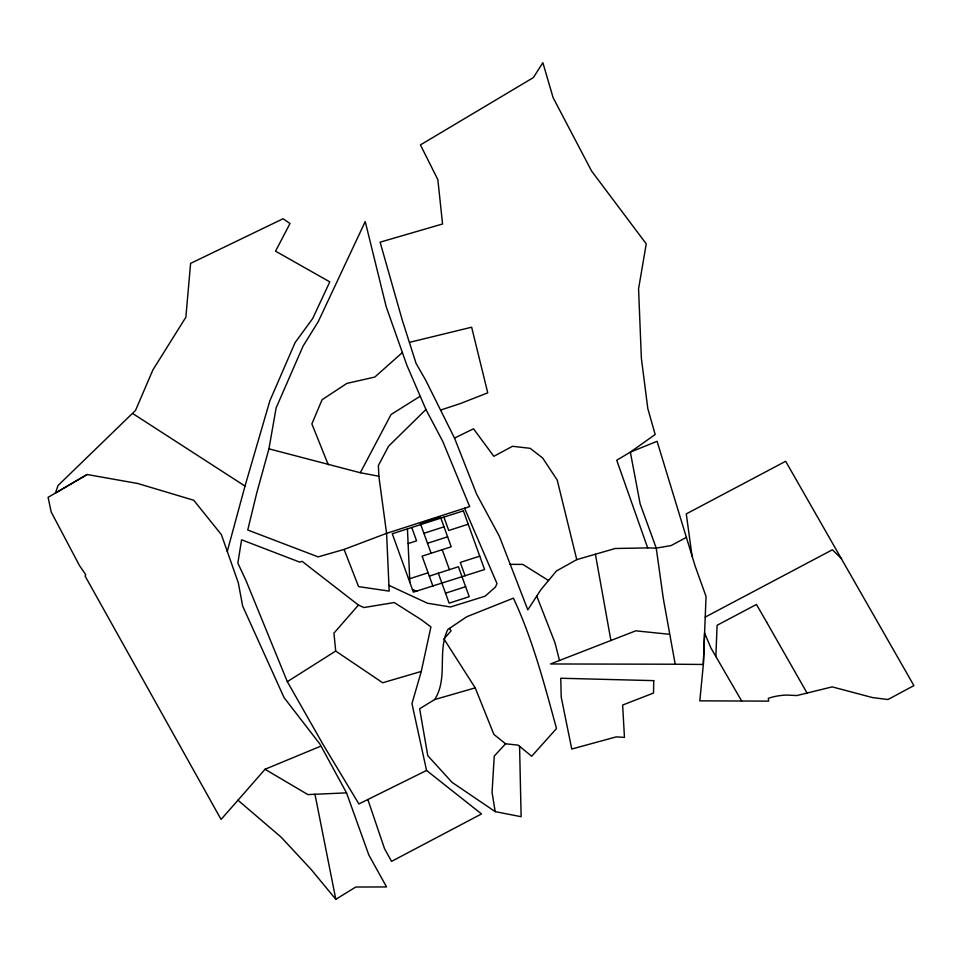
<?xml version="1.0" encoding="UTF-8"?>
<svg xmlns="http://www.w3.org/2000/svg" width="962" height="962" viewBox="0 0 962 962"><rect width="100%" height="100%" fill="white"/><g stroke="black" fill="none" stroke-linecap="round" stroke-linejoin="round"><path stroke-width="1.44" d="M692.051 556.096L686.279 513.888L785.665 461.279L913.9 685.605L887.986 699.518L872.642 697.606L832.19 686.88L796.885 695.55L786.519 695.057A64.418 62.193 30 0 0 769.684 697.859L768.349 698.316L768.674 701.13L699.819 700.841L703.342 664.465L706.048 596.464L695.093 565.933L657.082 441.305L630.351 452.116L616.726 460.233L647.679 547.907L656.24 548.124L671.115 545.574L686.303 537.433M715.848 656.625L717.099 625.288L756.445 604.461L766.666 622.173M268.939 448.833L276.118 407.936L303.018 346.212L318.29 321.561L365.235 221.549L386.159 306.613L406.794 365.055L425.938 409.511L442.76 441.414L469.672 506.589L386.592 533.357L344.095 549.41L318.157 556.89L247.739 530.014L256.734 493.025L268.939 448.833L360.281 472.739L378.848 476.238L386.592 533.357L389.189 591.113L358.573 586.616L344.095 549.41M426.563 770.466L411.964 703.643L421.272 671.428L430.916 626.935L421.055 619.564L394.24 602.537L363.901 607.539L358.453 605.074L302.044 561.315L299.711 562.121L241.594 539.79L237.842 563.119L245.923 580.363L287.337 681.673L323.016 744.396L358.886 803.943L426.563 770.466L481.505 813.936L391.57 861.375L384.547 848.712L367.845 799.506M227.272 551.418L245.009 486.075L269.853 400.829L295.069 342.64L312.686 318.53L329.798 281.878L275.541 251.178L290.007 223.521L283.093 218.735L190.608 263.396L185.858 317.244L152.898 369.901L135.534 410.413L58.057 485.497L55.411 493.085L87.145 474.519L137.686 483.477L193.759 500.264L221.404 534.668L238.335 582.936L242.628 606L284.055 697.594L319.901 744.047L346.524 792.856L368.855 855.038L386.544 886.94L355.736 887.036L335.81 899.314L311.147 869.456L281.096 837.12L237.987 800.228L221.068 819.42L85.065 575.997L85.762 574.711L79.509 565.62L51.19 511.976L48.1 497.33L87.145 474.519M519.576 746.332L521.127 816.702L495.202 811.627L452.116 782.407L427.789 755.711L419.636 708.753L434.632 699.566C448.352 678.318 437.013 651.334 447.835 629.509L466.75 616.75L513.419 598.148C532.804 639.646 544.444 684.451 556.505 728.547L531.697 756.24L518.097 745.129L505.567 743.794L493.903 734.427L475.216 687.866L443.915 638.9L451.046 630.928L449.555 628.354M360.281 472.739L391.065 414.514L419.949 396.38M358.453 605.074L333.934 633.14L335.702 651.046L382.684 682.767L421.272 671.428M237.987 800.228L265.031 769.275L320.55 746.259M505.567 743.794L494.24 756.084L492.063 792.472L495.202 811.627M425.938 409.511L388.6 446.176L378.379 465.488L378.848 476.238M402.465 352.477L374.819 377.056L346.837 383.417L322.078 399.735L311.88 423.917L328.258 464.694M287.337 681.673L335.702 651.046M647.679 547.907L615.187 548.496L576.755 559.619L556.409 571.007L540.848 589.754L527.813 609.836L499.386 536.327L476.647 494.215L454.509 438.095L425.637 380.086L416.065 363.371L402.284 320.154L380.11 242.171L442.556 223.978L437.854 179.653L420.43 144.913L533.381 77.597L542.869 62.686L553.102 97.643L591.63 171.104L646.248 243.867L638.564 288.828L641.377 358.321L647.799 408.537L655.17 434.487L630.351 452.116L640.127 503.775L656.24 548.124L663.311 598.556L675.204 664.225L703.342 664.465L704.593 632.996L710.906 647.955L741.666 701.009M705.23 617.087L832.383 549.783L841.558 558.718M454.509 438.095L473.508 428.787L493.831 456.301L512.53 446.284L530.122 448.316L542.652 457.972L557.226 480.098L576.755 559.619M675.204 664.225L550.48 663.972L635.75 630.832L669.42 634.283M440.728 410.028L460.762 403.415L487.746 392.821L471.645 327.212L409.511 342.34M423.905 533.297L444.011 526.827M408.104 543.59L416.582 540.848L411.76 527.489M468.217 524.218L448.749 530.495L443.915 517.123M427.513 543.277L447.607 536.808M409.68 578.727L428.102 572.787M479.737 556.156L460.269 562.433L465.103 575.793M429.305 576.118L458.417 566.75L469.228 596.68L449.122 603.162L438.311 573.22M445.514 593.181L465.62 586.7M475.216 687.866L434.632 699.566M346.524 792.856L307.9 794.6L265.031 769.275M509.932 564.345L522.775 564.405L548.52 580.495M412.445 589.598L417.183 591.233M388.925 585.341L427.405 603.198L450.505 606.986L485.113 596.187L495.418 587.085L497.005 583.597L464.562 508.249M132.84 413.612L245.009 486.075M766.666 622.173L807.178 693.265M536.748 596.067L554.99 642.784L559.487 660.485M442.207 549.687L449.41 569.648M431.108 553.258L420.298 523.328L440.404 516.847L451.214 546.789L422.102 556.156L432.936 586.159M314.959 794.227L335.81 899.314M595.394 554.22L610.93 640.62M407.443 528.872L409.848 582.395M653.751 680.639L653.511 693.049L622.63 705.038L624.458 737.409L616.281 736.88L571.753 749.025L561.183 696.945L560.774 678.246L653.751 680.639M463.383 510.858L392.28 533.754L413.359 592.135L484.571 569.528L463.383 510.858"/></g></svg>
